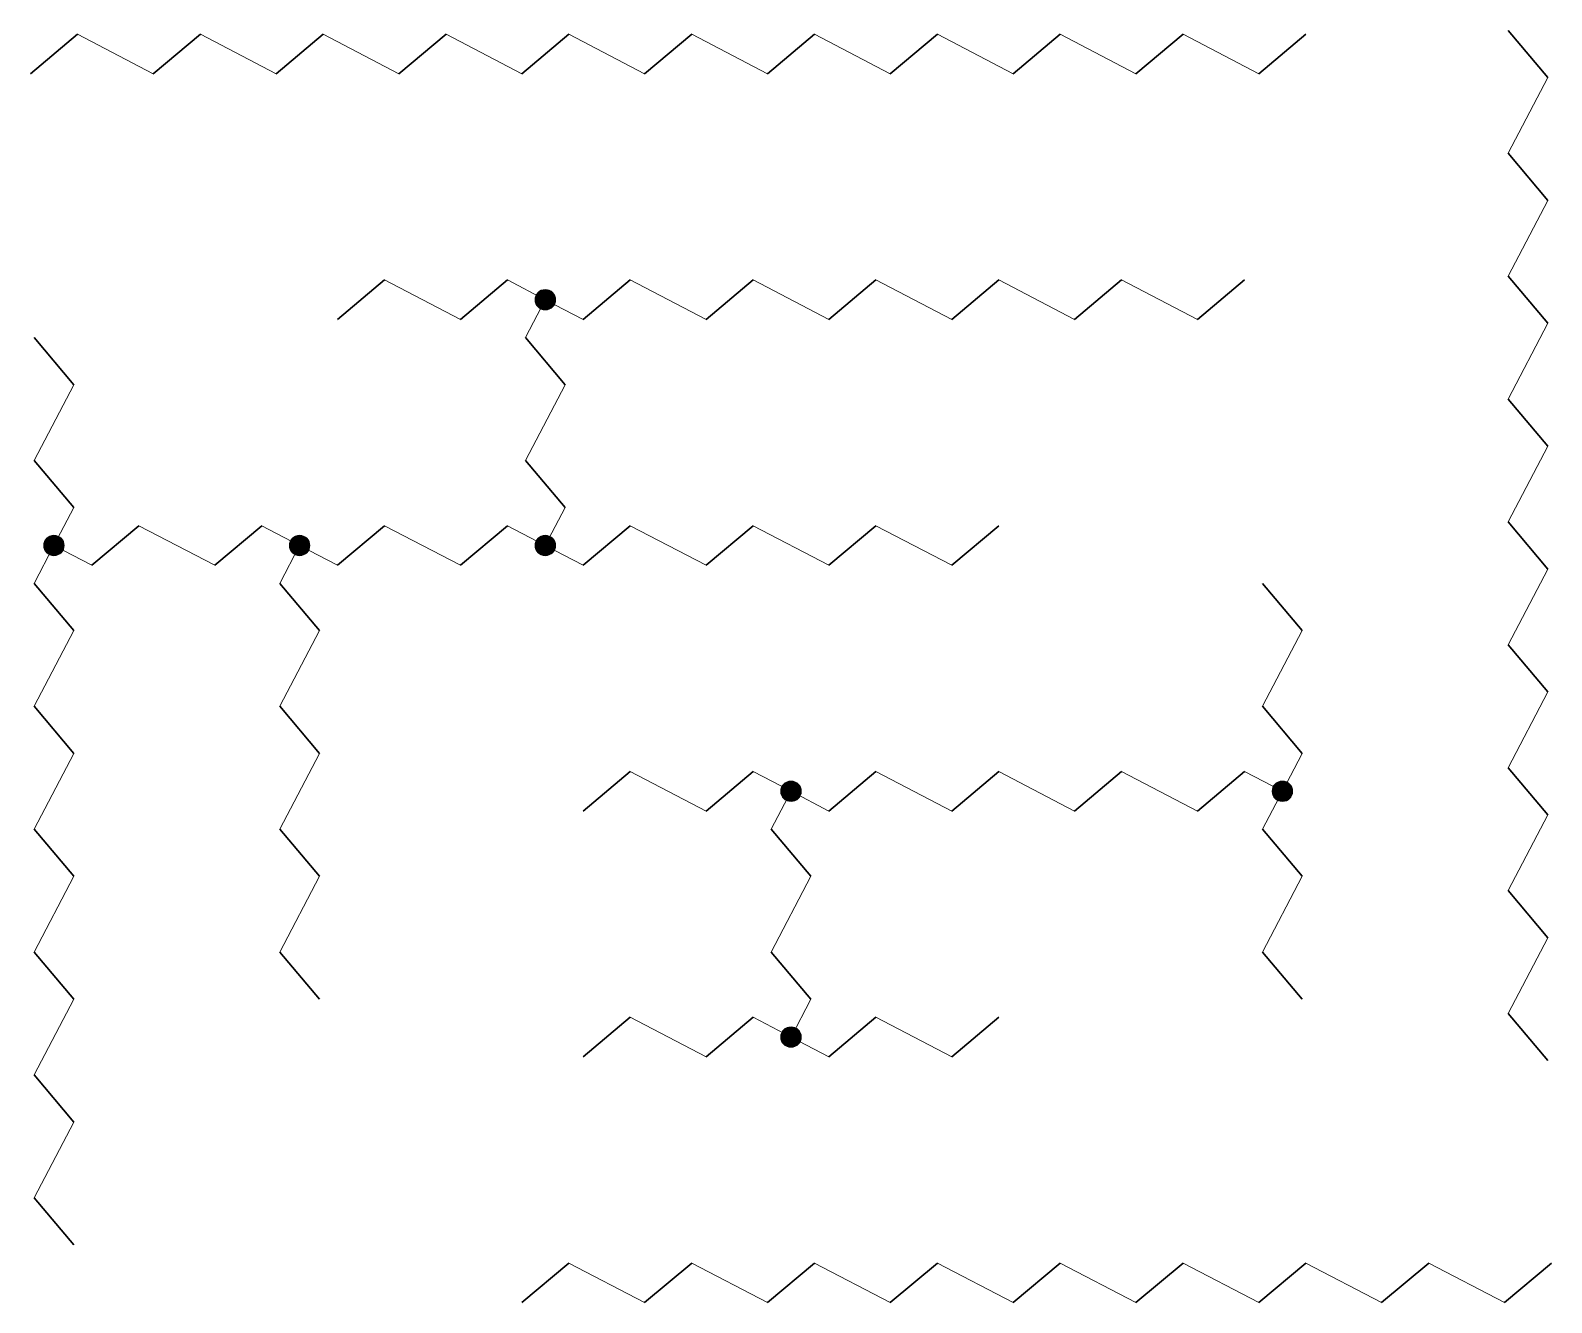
# Model space of a CAD drawing. Header units: millimetres. Extents: x 14 to 682, y -10 to 82.
# Drawn here: x 479.43 to 516.57, y -0.48 to 30.57 of the extents above; entities that cross this region are included whole.
import ezdxf

# ---------------------------------------------------------------- set-up
doc = ezdxf.new("R2010")
doc.units = ezdxf.units.MM
doc.layers.add('AUTOSTITCH', color=7, linetype='Continuous')
doc.layers.add('AUTOSTITCH_STITCHES', color=7, linetype='Continuous')

# ---------------------------------------------------------------- blocks, each defined once
blk = doc.blocks.new('ST-7')
at = {"layer": 'AUTOSTITCH', "color": 7, "lineweight": 30}
for p, q in [((486.925, 23.518), (488.075, 24.482)), ((489.925, 23.518), (491.075, 24.482)), ((492.925, 23.518), (494.075, 24.482)), ((495.925, 23.518), (497.075, 24.482)), ((498.925, 23.518), (500.075, 24.482)), ((501.925, 23.518), (503.075, 24.482)), ((504.925, 23.518), (506.075, 24.482)), ((507.925, 23.518), (509.075, 24.482)), ((480.482, 21.925), (479.518, 23.075)), ((492.482, 21.925), (491.518, 23.075)), ((480.482, 18.925), (479.518, 20.075)), ((492.482, 18.925), (491.518, 20.075)), ((480.925, 17.518), (482.075, 18.482)), ((483.925, 17.518), (485.075, 18.482)), ((486.925, 17.518), (488.075, 18.482)), ((489.925, 17.518), (491.075, 18.482)), ((492.925, 17.518), (494.075, 18.482)), ((495.925, 17.518), (497.075, 18.482)), ((498.925, 17.518), (500.075, 18.482)), ((501.925, 17.518), (503.075, 18.482)), ((480.482, 15.925), (479.518, 17.075)), ((486.482, 15.925), (485.518, 17.075)), ((480.482, 12.925), (479.518, 14.075)), ((486.482, 12.925), (485.518, 14.075)), ((480.482, 9.925), (479.518, 11.075)), ((486.482, 9.925), (485.518, 11.075)), ((480.482, 6.925), (479.518, 8.075)), ((486.482, 6.925), (485.518, 8.075)), ((480.482, 3.925), (479.518, 5.075)), ((480.482, 0.925), (479.518, 2.075))]:
    blk.add_line(p, q, dxfattribs=at)
at = {"layer": 'AUTOSTITCH', "color": 7, "lineweight": 0, "const_width": 0.25}
for points in [[(491.875, 24, 1), (492.125, 24, 1)], [(479.875, 18, 1), (480.125, 18, 1)], [(485.875, 18, 1), (486.125, 18, 1)], [(491.875, 18, 1), (492.125, 18, 1)]]:
    blk.add_lwpolyline(points, format="xyb", close=True, dxfattribs=at)
at = {"layer": 'AUTOSTITCH', "color": 7, "lineweight": 0}
for centre in [(492, 24), (480, 18), (486, 18), (492, 18)]:
    blk.add_circle(centre, 0.25, dxfattribs=at)
at = {"layer": 'AUTOSTITCH_STITCHES', "color": 7, "lineweight": 9}
for p, q in [((488.075, 24.482), (489.925, 23.518)), ((491.075, 24.482), (492, 24)), ((494.075, 24.482), (495.925, 23.518)), ((497.075, 24.482), (498.925, 23.518)), ((500.075, 24.482), (501.925, 23.518)), ((503.075, 24.482), (504.925, 23.518)), ((506.075, 24.482), (507.925, 23.518)), ((491.518, 23.075), (492, 24)), ((492, 24), (492.925, 23.518)), ((479.518, 20.075), (480.482, 21.925)), ((491.518, 20.075), (492.482, 21.925)), ((480, 18), (480.482, 18.925)), ((492, 18), (492.482, 18.925)), ((482.075, 18.482), (483.925, 17.518)), ((485.075, 18.482), (486, 18)), ((488.075, 18.482), (489.925, 17.518)), ((491.075, 18.482), (492, 18)), ((494.075, 18.482), (495.925, 17.518)), ((497.075, 18.482), (498.925, 17.518)), ((500.075, 18.482), (501.925, 17.518)), ((479.518, 17.075), (480, 18)), ((480, 18), (480.925, 17.518)), ((485.518, 17.075), (486, 18)), ((486, 18), (486.925, 17.518)), ((492, 18), (492.925, 17.518)), ((479.518, 14.075), (480.482, 15.925)), ((485.518, 14.075), (486.482, 15.925)), ((479.518, 11.075), (480.482, 12.925)), ((485.518, 11.075), (486.482, 12.925)), ((479.518, 8.075), (480.482, 9.925)), ((485.518, 8.075), (486.482, 9.925)), ((479.518, 5.075), (480.482, 6.925)), ((479.518, 2.075), (480.482, 3.925))]:
    blk.add_line(p, q, dxfattribs=at)
blk = doc.blocks.new('ST-8')
at = {"layer": 'AUTOSTITCH', "color": 7, "lineweight": 30}
for p, q in [((479.425, 29.518), (480.575, 30.482)), ((482.425, 29.518), (483.575, 30.482)), ((485.425, 29.518), (486.575, 30.482)), ((488.425, 29.518), (489.575, 30.482)), ((491.425, 29.518), (492.575, 30.482)), ((494.425, 29.518), (495.575, 30.482)), ((497.425, 29.518), (498.575, 30.482)), ((500.425, 29.518), (501.575, 30.482)), ((503.425, 29.518), (504.575, 30.482)), ((506.425, 29.518), (507.575, 30.482)), ((509.425, 29.518), (510.575, 30.482))]:
    blk.add_line(p, q, dxfattribs=at)
at = {"layer": 'AUTOSTITCH_STITCHES', "color": 7, "lineweight": 9}
for p, q in [((480.575, 30.482), (482.425, 29.518)), ((483.575, 30.482), (485.425, 29.518)), ((486.575, 30.482), (488.425, 29.518)), ((489.575, 30.482), (491.425, 29.518)), ((492.575, 30.482), (494.425, 29.518)), ((495.575, 30.482), (497.425, 29.518)), ((498.575, 30.482), (500.425, 29.518)), ((501.575, 30.482), (503.425, 29.518)), ((504.575, 30.482), (506.425, 29.518)), ((507.575, 30.482), (509.425, 29.518))]:
    blk.add_line(p, q, dxfattribs=at)
blk = doc.blocks.new('ST-9')
at = {"layer": 'AUTOSTITCH', "color": 7, "lineweight": 30}
for p, q in [((516.482, 29.425), (515.518, 30.575)), ((516.482, 26.425), (515.518, 27.575)), ((516.482, 23.425), (515.518, 24.575)), ((516.482, 20.425), (515.518, 21.575)), ((516.482, 17.425), (515.518, 18.575)), ((516.482, 14.425), (515.518, 15.575)), ((516.482, 11.425), (515.518, 12.575)), ((516.482, 8.425), (515.518, 9.575)), ((516.482, 5.425), (515.518, 6.575))]:
    blk.add_line(p, q, dxfattribs=at)
at = {"layer": 'AUTOSTITCH_STITCHES', "color": 7, "lineweight": 9}
for p, q in [((515.518, 27.575), (516.482, 29.425)), ((515.518, 24.575), (516.482, 26.425)), ((515.518, 21.575), (516.482, 23.425)), ((515.518, 18.575), (516.482, 20.425)), ((515.518, 15.575), (516.482, 17.425)), ((515.518, 12.575), (516.482, 14.425)), ((515.518, 9.575), (516.482, 11.425)), ((515.518, 6.575), (516.482, 8.425))]:
    blk.add_line(p, q, dxfattribs=at)
blk = doc.blocks.new('ST-10')
at = {"layer": 'AUTOSTITCH', "color": 7, "lineweight": 30}
for p, q in [((491.425, -0.482), (492.575, 0.482)), ((494.425, -0.482), (495.575, 0.482)), ((497.425, -0.482), (498.575, 0.482)), ((500.425, -0.482), (501.575, 0.482)), ((503.425, -0.482), (504.575, 0.482)), ((506.425, -0.482), (507.575, 0.482)), ((509.425, -0.482), (510.575, 0.482)), ((512.425, -0.482), (513.575, 0.482)), ((515.425, -0.482), (516.575, 0.482))]:
    blk.add_line(p, q, dxfattribs=at)
at = {"layer": 'AUTOSTITCH_STITCHES', "color": 7, "lineweight": 9}
for p, q in [((492.575, 0.482), (494.425, -0.482)), ((495.575, 0.482), (497.425, -0.482)), ((498.575, 0.482), (500.425, -0.482)), ((501.575, 0.482), (503.425, -0.482)), ((504.575, 0.482), (506.425, -0.482)), ((507.575, 0.482), (509.425, -0.482)), ((510.575, 0.482), (512.425, -0.482)), ((513.575, 0.482), (515.425, -0.482))]:
    blk.add_line(p, q, dxfattribs=at)
blk = doc.blocks.new('ST-11')
at = {"layer": 'AUTOSTITCH', "color": 7, "lineweight": 30}
for p, q in [((510.482, 15.925), (509.518, 17.075)), ((510.482, 12.925), (509.518, 14.075)), ((492.925, 11.518), (494.075, 12.482)), ((495.925, 11.518), (497.075, 12.482)), ((498.925, 11.518), (500.075, 12.482)), ((501.925, 11.518), (503.075, 12.482)), ((504.925, 11.518), (506.075, 12.482)), ((507.925, 11.518), (509.075, 12.482)), ((498.482, 9.925), (497.518, 11.075)), ((510.482, 9.925), (509.518, 11.075)), ((498.482, 6.925), (497.518, 8.075)), ((510.482, 6.925), (509.518, 8.075)), ((492.925, 5.518), (494.075, 6.482)), ((495.925, 5.518), (497.075, 6.482)), ((498.925, 5.518), (500.075, 6.482)), ((501.925, 5.518), (503.075, 6.482))]:
    blk.add_line(p, q, dxfattribs=at)
at = {"layer": 'AUTOSTITCH', "color": 7, "lineweight": 0, "const_width": 0.25}
for points in [[(497.875, 12, 1), (498.125, 12, 1)], [(509.875, 12, 1), (510.125, 12, 1)], [(497.875, 6, 1), (498.125, 6, 1)]]:
    blk.add_lwpolyline(points, format="xyb", close=True, dxfattribs=at)
at = {"layer": 'AUTOSTITCH', "color": 7, "lineweight": 0}
for centre in [(498, 12), (510, 12), (498, 6)]:
    blk.add_circle(centre, 0.25, dxfattribs=at)
at = {"layer": 'AUTOSTITCH_STITCHES', "color": 7, "lineweight": 9}
for p, q in [((509.518, 14.075), (510.482, 15.925)), ((510, 12), (510.482, 12.925)), ((494.075, 12.482), (495.925, 11.518)), ((497.075, 12.482), (498, 12)), ((500.075, 12.482), (501.925, 11.518)), ((503.075, 12.482), (504.925, 11.518)), ((506.075, 12.482), (507.925, 11.518)), ((509.075, 12.482), (510, 12)), ((497.518, 11.075), (498, 12)), ((498, 12), (498.925, 11.518)), ((509.518, 11.075), (510, 12)), ((497.518, 8.075), (498.482, 9.925)), ((509.518, 8.075), (510.482, 9.925)), ((498, 6), (498.482, 6.925)), ((494.075, 6.482), (495.925, 5.518)), ((497.075, 6.482), (498, 6)), ((500.075, 6.482), (501.925, 5.518)), ((498, 6), (498.925, 5.518))]:
    blk.add_line(p, q, dxfattribs=at)

msp = doc.modelspace()

# ---------------------------------------------------------------- block references
at = {"layer": 'AUTOSTITCH'}
for name in ['ST-8', 'ST-9', 'ST-7', 'ST-11', 'ST-10']:
    msp.add_blockref(name, (0, 0), dxfattribs=at)

doc.saveas('drawing.dxf')
